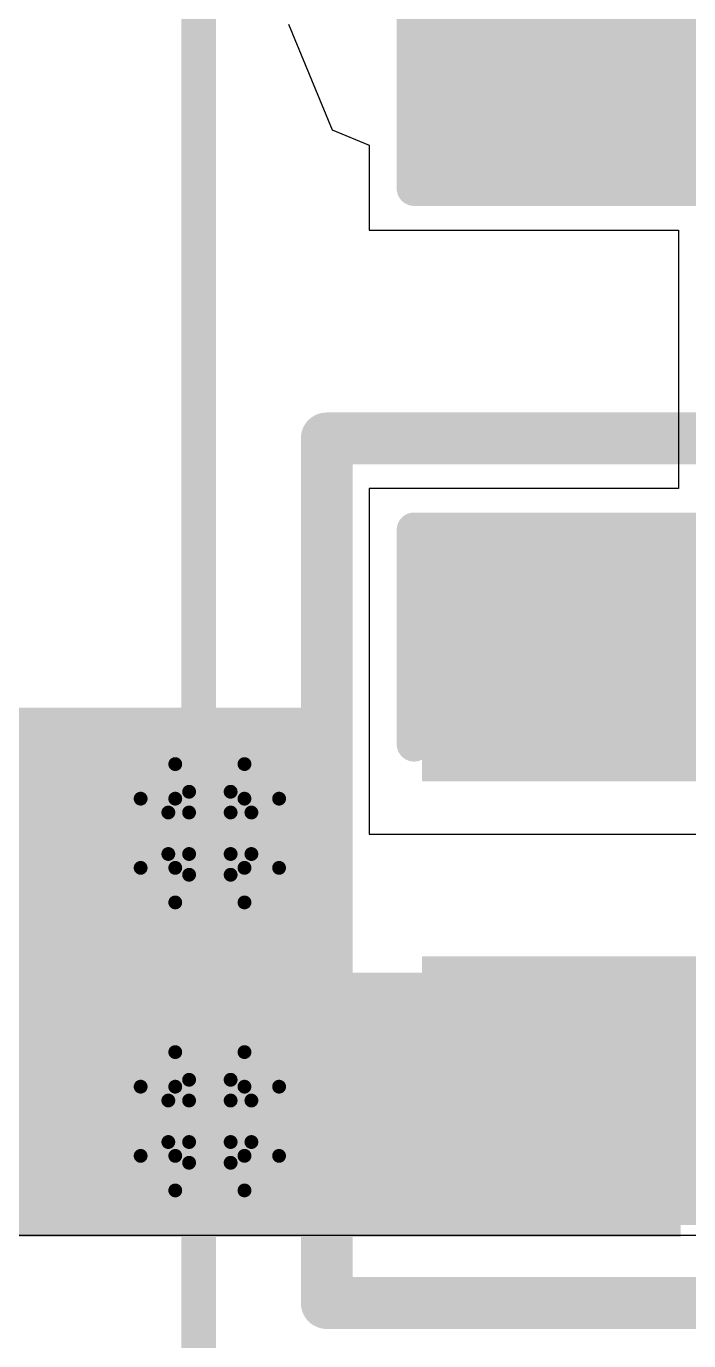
# Model space of a CAD drawing. Header units: inches. Extents: x -4 to 5258, y -4 to 5281.
# Drawn here: x 31.678 to 34.109, y 3.673 to 8.5 of the extents above; entities that cross this region are included whole.
import ezdxf

# ---------------------------------------------------------------- set-up
doc = ezdxf.new("R2010")
doc.units = ezdxf.units.IN
for name, color, linetype in [('Bottom Layer', 5, 'Continuous'), ('Bottom Solder', 6, 'Continuous'), ('Drill Drawing', 1, 'Continuous'), ('Layer 1', 16, 'Continuous'), ('Layer 2', 76, 'Continuous'), ('Top Layer', 1, 'Continuous'), ('Top Overlay', 2, 'Continuous'), ('Top Paste', 8, 'Continuous'), ('Top Solder', 216, 'Continuous'), ('Via Holes', 16, 'Continuous')]:
    doc.layers.add(name, color=color, linetype=linetype)

# ---------------------------------------------------------------- blocks, each defined once
blk = doc.blocks.new('SRP1265A_150M_205')
at = {"layer": 'Top Overlay'}
blk.add_lwpolyline([(-6.3262, -6.3262, 0.127, 0.127, 0), (6.3262, -6.3262, 0.127, 0.127, 0)], format="xyseb", dxfattribs=at)
blk = doc.blocks.new('C___0603_293')
at = {"layer": 'Top Layer'}
for points in [[(-0.381, 0.4445), (-0.381, -0.4445), (-1.143, -0.4445), (-1.143, 0.4445)], [(1.143, 0.4445), (1.143, -0.4445), (0.381, -0.4445), (0.381, 0.4445)]]:
    blk.add_hatch(color=1, dxfattribs=at).paths.add_polyline_path(points)
at = {"layer": 'Top Paste'}
for points in [[(-0.381, 0.4445), (-0.381, -0.4445), (-1.143, -0.4445), (-1.143, 0.4445)], [(1.143, 0.4445), (1.143, -0.4445), (0.381, -0.4445), (0.381, 0.4445)]]:
    blk.add_hatch(color=8, dxfattribs=at).paths.add_polyline_path(points)
at = {"layer": 'Top Solder'}
for points in [[(-0.321, 0.5045), (-0.321, -0.5045), (-1.203, -0.5045), (-1.203, 0.5045)], [(1.203, 0.5045), (1.203, -0.5045), (0.321, -0.5045), (0.321, 0.5045)]]:
    blk.add_hatch(color=216, dxfattribs=at).paths.add_polyline_path(points)
at = {"layer": 'Top Overlay'}
for points in [[(-1.2446, 0.5334, 0.127, 0.127, 0), (-1.2446, -0.5334, 0.127, 0.127, 0)], [(-1.2446, 0.5334, 0.127, 0.127, 0), (-0.4572, 0.5334, 0.127, 0.127, 0)], [(0.4572, 0.5334, 0.127, 0.127, 0), (1.2446, 0.5334, 0.127, 0.127, 0)], [(1.2446, 0.5334, 0.127, 0.127, 0), (1.2446, -0.5334, 0.127, 0.127, 0)], [(-1.2446, -0.5334, 0.127, 0.127, 0), (-0.4572, -0.5334, 0.127, 0.127, 0)], [(0.4572, -0.5334, 0.127, 0.127, 0), (1.2446, -0.5334, 0.127, 0.127, 0)]]:
    blk.add_lwpolyline(points, format="xyseb", dxfattribs=at)
for points in [[(-1.2763, 0.5334, 0.0635, 0.0635, 1), (-1.2128, 0.5334, 0.0635, 0.0635, 1)], [(-1.2763, 0.5334, 0.0635, 0.0635, 1), (-1.2128, 0.5334, 0.0635, 0.0635, 1)], [(-0.4889, 0.5334, 0.0635, 0.0635, 1), (-0.4254, 0.5334, 0.0635, 0.0635, 1)], [(0.4255, 0.5334, 0.0635, 0.0635, 1), (0.489, 0.5334, 0.0635, 0.0635, 1)], [(1.2128, 0.5334, 0.0635, 0.0635, 1), (1.2764, 0.5334, 0.0635, 0.0635, 1)], [(1.2128, 0.5334, 0.0635, 0.0635, 1), (1.2764, 0.5334, 0.0635, 0.0635, 1)], [(-1.2764, -0.5334, 0.0635, 0.0635, 1), (-1.2129, -0.5334, 0.0635, 0.0635, 1)], [(-1.2764, -0.5334, 0.0635, 0.0635, 1), (-1.2129, -0.5334, 0.0635, 0.0635, 1)], [(-0.4889, -0.5334, 0.0635, 0.0635, 1), (-0.4254, -0.5334, 0.0635, 0.0635, 1)], [(0.4255, -0.5334, 0.0635, 0.0635, 1), (0.489, -0.5334, 0.0635, 0.0635, 1)], [(1.2129, -0.5334, 0.0635, 0.0635, 1), (1.2764, -0.5334, 0.0635, 0.0635, 1)], [(1.2129, -0.5334, 0.0635, 0.0635, 1), (1.2764, -0.5334, 0.0635, 0.0635, 1)]]:
    blk.add_lwpolyline(points, format="xyseb", close=True, dxfattribs=at)
blk = doc.blocks.new('C___0603_302')
at = {"layer": 'Top Layer'}
for points in [[(-0.381, 0.4445), (-0.381, -0.4445), (-1.143, -0.4445), (-1.143, 0.4445)], [(1.143, 0.4445), (1.143, -0.4445), (0.381, -0.4445), (0.381, 0.4445)]]:
    blk.add_hatch(color=1, dxfattribs=at).paths.add_polyline_path(points)
at = {"layer": 'Top Paste'}
for points in [[(-0.381, 0.4445), (-0.381, -0.4445), (-1.143, -0.4445), (-1.143, 0.4445)], [(1.143, 0.4445), (1.143, -0.4445), (0.381, -0.4445), (0.381, 0.4445)]]:
    blk.add_hatch(color=8, dxfattribs=at).paths.add_polyline_path(points)
at = {"layer": 'Top Solder'}
for points in [[(-0.321, 0.5045), (-0.321, -0.5045), (-1.203, -0.5045), (-1.203, 0.5045)], [(1.203, 0.5045), (1.203, -0.5045), (0.321, -0.5045), (0.321, 0.5045)]]:
    blk.add_hatch(color=216, dxfattribs=at).paths.add_polyline_path(points)
at = {"layer": 'Top Overlay'}
for points in [[(-1.2446, -0.5334, 0.127, 0.127, 0), (-1.2446, 0.5334, 0.127, 0.127, 0)], [(-0.4572, 0.5334, 0.127, 0.127, 0), (-1.2446, 0.5334, 0.127, 0.127, 0)], [(1.2446, 0.5334, 0.127, 0.127, 0), (0.4572, 0.5334, 0.127, 0.127, 0)], [(1.2446, -0.5334, 0.127, 0.127, 0), (1.2446, 0.5334, 0.127, 0.127, 0)], [(-1.2446, -0.5334, 0.127, 0.127, 0), (-0.4572, -0.5334, 0.127, 0.127, 0)], [(1.2446, -0.5334, 0.127, 0.127, 0), (0.4572, -0.5334, 0.127, 0.127, 0)]]:
    blk.add_lwpolyline(points, format="xyseb", dxfattribs=at)
for points in [[(-1.2764, 0.5334, 0.0635, 0.0635, 1), (-1.2129, 0.5334, 0.0635, 0.0635, 1)], [(-1.2764, 0.5334, 0.0635, 0.0635, 1), (-1.2129, 0.5334, 0.0635, 0.0635, 1)], [(-0.489, 0.5334, 0.0635, 0.0635, 1), (-0.4255, 0.5334, 0.0635, 0.0635, 1)], [(0.4255, 0.5334, 0.0635, 0.0635, 1), (0.489, 0.5334, 0.0635, 0.0635, 1)], [(1.2129, 0.5334, 0.0635, 0.0635, 1), (1.2764, 0.5334, 0.0635, 0.0635, 1)], [(1.2129, 0.5334, 0.0635, 0.0635, 1), (1.2764, 0.5334, 0.0635, 0.0635, 1)], [(-1.2764, -0.5334, 0.0635, 0.0635, 1), (-1.2129, -0.5334, 0.0635, 0.0635, 1)], [(-1.2764, -0.5334, 0.0635, 0.0635, 1), (-1.2129, -0.5334, 0.0635, 0.0635, 1)], [(-0.489, -0.5334, 0.0635, 0.0635, 1), (-0.4255, -0.5334, 0.0635, 0.0635, 1)], [(0.4255, -0.5334, 0.0635, 0.0635, 1), (0.489, -0.5334, 0.0635, 0.0635, 1)], [(1.2128, -0.5334, 0.0635, 0.0635, 1), (1.2764, -0.5334, 0.0635, 0.0635, 1)], [(1.2128, -0.5334, 0.0635, 0.0635, 1), (1.2764, -0.5334, 0.0635, 0.0635, 1)]]:
    blk.add_lwpolyline(points, format="xyseb", close=True, dxfattribs=at)

msp = doc.modelspace()

# ---------------------------------------------------------------- hatches: boundary and pattern name
at = {"layer": 'Bottom Layer'}
h = msp.add_hatch(color=5, dxfattribs=at)
edge = h.paths.add_edge_path()
edge.add_arc((32.3518, 5.5367), 0.3, 0, 360)
h = msp.add_hatch(color=5, dxfattribs=at)
edge = h.paths.add_edge_path()
edge.add_arc((32.3518, 4.4791), 0.3, 0, 360)
at = {"layer": 'Bottom Solder'}
h = msp.add_hatch(color=6, dxfattribs=at)
edge = h.paths.add_edge_path()
edge.add_arc((32.3518, 5.5367), 0.4016, 0, 360)
h = msp.add_hatch(color=6, dxfattribs=at)
edge = h.paths.add_edge_path()
edge.add_arc((32.3518, 4.4791), 0.4016, 0, 360)
at = {"layer": 'Layer 1'}
h = msp.add_hatch(color=16, dxfattribs=at)
edge = h.paths.add_edge_path()
edge.add_arc((32.3518, 5.5367), 0.3, 0, 360)
h = msp.add_hatch(color=16, dxfattribs=at)
edge = h.paths.add_edge_path()
edge.add_arc((32.3518, 4.4791), 0.3, 0, 360)
at = {"layer": 'Layer 2'}
h = msp.add_hatch(color=76, dxfattribs=at)
edge = h.paths.add_edge_path()
edge.add_arc((32.3518, 5.5367), 0.3, 0, 360)
h = msp.add_hatch(color=76, dxfattribs=at)
edge = h.paths.add_edge_path()
edge.add_arc((32.3518, 4.4791), 0.3, 0, 360)
at = {"layer": 'Top Layer'}
for points in [[(30.717, 4.0539), (32.8126, 4.0539), (32.8126, 5.9975), (30.717, 5.9975)], [(30.717, 4.0539), (34.0788, 4.0539), (34.0788, 5.0252), (30.717, 5.0252)]]:
    msp.add_hatch(color=1, dxfattribs=at).paths.add_polyline_path(points)
h = msp.add_hatch(color=1, dxfattribs=at)
edge = h.paths.add_edge_path()
edge.add_arc((32.3518, 5.5367), 0.3, 0, 360)
h = msp.add_hatch(color=1, dxfattribs=at)
edge = h.paths.add_edge_path()
edge.add_arc((32.3518, 4.4791), 0.3, 0, 360)
at = {"layer": 'Top Solder'}
h = msp.add_hatch(color=216, dxfattribs=at)
edge = h.paths.add_edge_path()
edge.add_arc((32.3518, 5.5367), 0.4016, 0, 360)
h = msp.add_hatch(color=216, dxfattribs=at)
edge = h.paths.add_edge_path()
edge.add_arc((32.3518, 4.4791), 0.4016, 0, 360)
at = {"layer": 'Via Holes'}
h = msp.add_hatch(color=7, dxfattribs=at)
edge = h.paths.add_edge_path()
edge.add_arc((32.3518, 5.5367), 0.15, 0, 360)
h = msp.add_hatch(color=7, dxfattribs=at)
edge = h.paths.add_edge_path()
edge.add_arc((32.3518, 4.4791), 0.15, 0, 360)

# ---------------------------------------------------------------- linework, layer by layer
at = {"layer": 'Drill Drawing'}
for points in [[(32.2248, 5.6637, 0.0508, 0.0508, 0), (32.2248, 5.7907, 0.0508, 0.0508, 0)], [(32.2248, 5.7907, 0.0508, 0.0508, 0), (32.4788, 5.7907, 0.0508, 0.0508, 0)], [(32.4788, 5.6637, 0.0508, 0.0508, 0), (32.4788, 5.7907, 0.0508, 0.0508, 0)], [(32.2756, 5.6129, 0.0508, 0.0508, 0), (32.2756, 5.6891, 0.0508, 0.0508, 0)], [(32.2756, 5.6891, 0.0508, 0.0508, 0), (32.428, 5.6891, 0.0508, 0.0508, 0)], [(32.428, 5.6129, 0.0508, 0.0508, 0), (32.428, 5.6891, 0.0508, 0.0508, 0)], [(32.0978, 5.4097, 0.0508, 0.0508, 0), (32.0978, 5.6637, 0.0508, 0.0508, 0)], [(32.0978, 5.6637, 0.0508, 0.0508, 0), (32.2248, 5.6637, 0.0508, 0.0508, 0)], [(32.4788, 5.6637, 0.0508, 0.0508, 0), (32.6058, 5.6637, 0.0508, 0.0508, 0)], [(32.6058, 5.4097, 0.0508, 0.0508, 0), (32.6058, 5.6637, 0.0508, 0.0508, 0)], [(32.1994, 5.4605, 0.0508, 0.0508, 0), (32.1994, 5.6129, 0.0508, 0.0508, 0)], [(32.1994, 5.6129, 0.0508, 0.0508, 0), (32.2756, 5.6129, 0.0508, 0.0508, 0)], [(32.428, 5.6129, 0.0508, 0.0508, 0), (32.5042, 5.6129, 0.0508, 0.0508, 0)], [(32.5042, 5.4605, 0.0508, 0.0508, 0), (32.5042, 5.6129, 0.0508, 0.0508, 0)], [(32.1994, 5.4605, 0.0508, 0.0508, 0), (32.2756, 5.4605, 0.0508, 0.0508, 0)], [(32.2756, 5.3843, 0.0508, 0.0508, 0), (32.2756, 5.4605, 0.0508, 0.0508, 0)], [(32.428, 5.4605, 0.0508, 0.0508, 0), (32.5042, 5.4605, 0.0508, 0.0508, 0)], [(32.428, 5.3843, 0.0508, 0.0508, 0), (32.428, 5.4605, 0.0508, 0.0508, 0)], [(32.0978, 5.4097, 0.0508, 0.0508, 0), (32.2248, 5.4097, 0.0508, 0.0508, 0)], [(32.2248, 5.2827, 0.0508, 0.0508, 0), (32.2248, 5.4097, 0.0508, 0.0508, 0)], [(32.2756, 5.3843, 0.0508, 0.0508, 0), (32.428, 5.3843, 0.0508, 0.0508, 0)], [(32.4788, 5.4097, 0.0508, 0.0508, 0), (32.6058, 5.4097, 0.0508, 0.0508, 0)], [(32.4788, 5.2827, 0.0508, 0.0508, 0), (32.4788, 5.4097, 0.0508, 0.0508, 0)], [(32.2248, 5.2827, 0.0508, 0.0508, 0), (32.4788, 5.2827, 0.0508, 0.0508, 0)], [(32.2248, 4.6061, 0.0508, 0.0508, 0), (32.2248, 4.7331, 0.0508, 0.0508, 0)], [(32.2248, 4.7331, 0.0508, 0.0508, 0), (32.4788, 4.7331, 0.0508, 0.0508, 0)], [(32.4788, 4.6061, 0.0508, 0.0508, 0), (32.4788, 4.7331, 0.0508, 0.0508, 0)], [(32.2756, 4.5553, 0.0508, 0.0508, 0), (32.2756, 4.6315, 0.0508, 0.0508, 0)], [(32.2756, 4.6315, 0.0508, 0.0508, 0), (32.428, 4.6315, 0.0508, 0.0508, 0)], [(32.428, 4.5553, 0.0508, 0.0508, 0), (32.428, 4.6315, 0.0508, 0.0508, 0)], [(32.0978, 4.3521, 0.0508, 0.0508, 0), (32.0978, 4.6061, 0.0508, 0.0508, 0)], [(32.0978, 4.6061, 0.0508, 0.0508, 0), (32.2248, 4.6061, 0.0508, 0.0508, 0)], [(32.4788, 4.6061, 0.0508, 0.0508, 0), (32.6058, 4.6061, 0.0508, 0.0508, 0)], [(32.6058, 4.3521, 0.0508, 0.0508, 0), (32.6058, 4.6061, 0.0508, 0.0508, 0)], [(32.1994, 4.4029, 0.0508, 0.0508, 0), (32.1994, 4.5553, 0.0508, 0.0508, 0)], [(32.1994, 4.5553, 0.0508, 0.0508, 0), (32.2756, 4.5553, 0.0508, 0.0508, 0)], [(32.428, 4.5553, 0.0508, 0.0508, 0), (32.5042, 4.5553, 0.0508, 0.0508, 0)], [(32.5042, 4.4029, 0.0508, 0.0508, 0), (32.5042, 4.5553, 0.0508, 0.0508, 0)], [(32.1994, 4.4029, 0.0508, 0.0508, 0), (32.2756, 4.4029, 0.0508, 0.0508, 0)], [(32.2756, 4.3267, 0.0508, 0.0508, 0), (32.2756, 4.4029, 0.0508, 0.0508, 0)], [(32.428, 4.4029, 0.0508, 0.0508, 0), (32.5042, 4.4029, 0.0508, 0.0508, 0)], [(32.428, 4.3267, 0.0508, 0.0508, 0), (32.428, 4.4029, 0.0508, 0.0508, 0)], [(32.0978, 4.3521, 0.0508, 0.0508, 0), (32.2248, 4.3521, 0.0508, 0.0508, 0)], [(32.2248, 4.2251, 0.0508, 0.0508, 0), (32.2248, 4.3521, 0.0508, 0.0508, 0)], [(32.2756, 4.3267, 0.0508, 0.0508, 0), (32.428, 4.3267, 0.0508, 0.0508, 0)], [(32.4788, 4.3521, 0.0508, 0.0508, 0), (32.6058, 4.3521, 0.0508, 0.0508, 0)], [(32.4788, 4.2251, 0.0508, 0.0508, 0), (32.4788, 4.3521, 0.0508, 0.0508, 0)], [(32.2248, 4.2251, 0.0508, 0.0508, 0), (32.4788, 4.2251, 0.0508, 0.0508, 0)]]:
    msp.add_lwpolyline(points, format="xyseb", dxfattribs=at)
for points in [[(32.2121, 5.7907, 0.0254, 0.0254, 1), (32.2375, 5.7907, 0.0254, 0.0254, 1)], [(32.2121, 5.7907, 0.0254, 0.0254, 1), (32.2375, 5.7907, 0.0254, 0.0254, 1)], [(32.4661, 5.7907, 0.0254, 0.0254, 1), (32.4915, 5.7907, 0.0254, 0.0254, 1)], [(32.4661, 5.7907, 0.0254, 0.0254, 1), (32.4915, 5.7907, 0.0254, 0.0254, 1)], [(32.2629, 5.6891, 0.0254, 0.0254, 1), (32.2883, 5.6891, 0.0254, 0.0254, 1)], [(32.2629, 5.6891, 0.0254, 0.0254, 1), (32.2883, 5.6891, 0.0254, 0.0254, 1)], [(32.4153, 5.6891, 0.0254, 0.0254, 1), (32.4407, 5.6891, 0.0254, 0.0254, 1)], [(32.4153, 5.6891, 0.0254, 0.0254, 1), (32.4407, 5.6891, 0.0254, 0.0254, 1)], [(32.0851, 5.6637, 0.0254, 0.0254, 1), (32.1105, 5.6637, 0.0254, 0.0254, 1)], [(32.0851, 5.6637, 0.0254, 0.0254, 1), (32.1105, 5.6637, 0.0254, 0.0254, 1)], [(32.2121, 5.6637, 0.0254, 0.0254, 1), (32.2375, 5.6637, 0.0254, 0.0254, 1)], [(32.2121, 5.6637, 0.0254, 0.0254, 1), (32.2375, 5.6637, 0.0254, 0.0254, 1)], [(32.4661, 5.6637, 0.0254, 0.0254, 1), (32.4915, 5.6637, 0.0254, 0.0254, 1)], [(32.4661, 5.6637, 0.0254, 0.0254, 1), (32.4915, 5.6637, 0.0254, 0.0254, 1)], [(32.5931, 5.6637, 0.0254, 0.0254, 1), (32.6185, 5.6637, 0.0254, 0.0254, 1)], [(32.5931, 5.6637, 0.0254, 0.0254, 1), (32.6185, 5.6637, 0.0254, 0.0254, 1)], [(32.1867, 5.6129, 0.0254, 0.0254, 1), (32.2121, 5.6129, 0.0254, 0.0254, 1)], [(32.1867, 5.6129, 0.0254, 0.0254, 1), (32.2121, 5.6129, 0.0254, 0.0254, 1)], [(32.2629, 5.6129, 0.0254, 0.0254, 1), (32.2883, 5.6129, 0.0254, 0.0254, 1)], [(32.2629, 5.6129, 0.0254, 0.0254, 1), (32.2883, 5.6129, 0.0254, 0.0254, 1)], [(32.4153, 5.6129, 0.0254, 0.0254, 1), (32.4407, 5.6129, 0.0254, 0.0254, 1)], [(32.4153, 5.6129, 0.0254, 0.0254, 1), (32.4407, 5.6129, 0.0254, 0.0254, 1)], [(32.4915, 5.6129, 0.0254, 0.0254, 1), (32.5169, 5.6129, 0.0254, 0.0254, 1)], [(32.4915, 5.6129, 0.0254, 0.0254, 1), (32.5169, 5.6129, 0.0254, 0.0254, 1)], [(32.1867, 5.4605, 0.0254, 0.0254, 1), (32.2121, 5.4605, 0.0254, 0.0254, 1)], [(32.1867, 5.4605, 0.0254, 0.0254, 1), (32.2121, 5.4605, 0.0254, 0.0254, 1)], [(32.2629, 5.4605, 0.0254, 0.0254, 1), (32.2883, 5.4605, 0.0254, 0.0254, 1)], [(32.2629, 5.4605, 0.0254, 0.0254, 1), (32.2883, 5.4605, 0.0254, 0.0254, 1)], [(32.4153, 5.4605, 0.0254, 0.0254, 1), (32.4407, 5.4605, 0.0254, 0.0254, 1)], [(32.4153, 5.4605, 0.0254, 0.0254, 1), (32.4407, 5.4605, 0.0254, 0.0254, 1)], [(32.4915, 5.4605, 0.0254, 0.0254, 1), (32.5169, 5.4605, 0.0254, 0.0254, 1)], [(32.4915, 5.4605, 0.0254, 0.0254, 1), (32.5169, 5.4605, 0.0254, 0.0254, 1)], [(32.0851, 5.4097, 0.0254, 0.0254, 1), (32.1105, 5.4097, 0.0254, 0.0254, 1)], [(32.0851, 5.4097, 0.0254, 0.0254, 1), (32.1105, 5.4097, 0.0254, 0.0254, 1)], [(32.2121, 5.4097, 0.0254, 0.0254, 1), (32.2375, 5.4097, 0.0254, 0.0254, 1)], [(32.2121, 5.4097, 0.0254, 0.0254, 1), (32.2375, 5.4097, 0.0254, 0.0254, 1)], [(32.2629, 5.3843, 0.0254, 0.0254, 1), (32.2883, 5.3843, 0.0254, 0.0254, 1)], [(32.2629, 5.3843, 0.0254, 0.0254, 1), (32.2883, 5.3843, 0.0254, 0.0254, 1)], [(32.4153, 5.3843, 0.0254, 0.0254, 1), (32.4407, 5.3843, 0.0254, 0.0254, 1)], [(32.4153, 5.3843, 0.0254, 0.0254, 1), (32.4407, 5.3843, 0.0254, 0.0254, 1)], [(32.4661, 5.4097, 0.0254, 0.0254, 1), (32.4915, 5.4097, 0.0254, 0.0254, 1)], [(32.4661, 5.4097, 0.0254, 0.0254, 1), (32.4915, 5.4097, 0.0254, 0.0254, 1)], [(32.5931, 5.4097, 0.0254, 0.0254, 1), (32.6185, 5.4097, 0.0254, 0.0254, 1)], [(32.5931, 5.4097, 0.0254, 0.0254, 1), (32.6185, 5.4097, 0.0254, 0.0254, 1)], [(32.2121, 5.2827, 0.0254, 0.0254, 1), (32.2375, 5.2827, 0.0254, 0.0254, 1)], [(32.2121, 5.2827, 0.0254, 0.0254, 1), (32.2375, 5.2827, 0.0254, 0.0254, 1)], [(32.4661, 5.2827, 0.0254, 0.0254, 1), (32.4915, 5.2827, 0.0254, 0.0254, 1)], [(32.4661, 5.2827, 0.0254, 0.0254, 1), (32.4915, 5.2827, 0.0254, 0.0254, 1)], [(32.2121, 4.7331, 0.0254, 0.0254, 1), (32.2375, 4.7331, 0.0254, 0.0254, 1)], [(32.2121, 4.7331, 0.0254, 0.0254, 1), (32.2375, 4.7331, 0.0254, 0.0254, 1)], [(32.4661, 4.7331, 0.0254, 0.0254, 1), (32.4915, 4.7331, 0.0254, 0.0254, 1)], [(32.4661, 4.7331, 0.0254, 0.0254, 1), (32.4915, 4.7331, 0.0254, 0.0254, 1)], [(32.2629, 4.6315, 0.0254, 0.0254, 1), (32.2883, 4.6315, 0.0254, 0.0254, 1)], [(32.2629, 4.6315, 0.0254, 0.0254, 1), (32.2883, 4.6315, 0.0254, 0.0254, 1)], [(32.4153, 4.6315, 0.0254, 0.0254, 1), (32.4407, 4.6315, 0.0254, 0.0254, 1)], [(32.4153, 4.6315, 0.0254, 0.0254, 1), (32.4407, 4.6315, 0.0254, 0.0254, 1)], [(32.0851, 4.6061, 0.0254, 0.0254, 1), (32.1105, 4.6061, 0.0254, 0.0254, 1)], [(32.0851, 4.6061, 0.0254, 0.0254, 1), (32.1105, 4.6061, 0.0254, 0.0254, 1)], [(32.2121, 4.6061, 0.0254, 0.0254, 1), (32.2375, 4.6061, 0.0254, 0.0254, 1)], [(32.2121, 4.6061, 0.0254, 0.0254, 1), (32.2375, 4.6061, 0.0254, 0.0254, 1)], [(32.4661, 4.6061, 0.0254, 0.0254, 1), (32.4915, 4.6061, 0.0254, 0.0254, 1)], [(32.4661, 4.6061, 0.0254, 0.0254, 1), (32.4915, 4.6061, 0.0254, 0.0254, 1)], [(32.5931, 4.6061, 0.0254, 0.0254, 1), (32.6185, 4.6061, 0.0254, 0.0254, 1)], [(32.5931, 4.6061, 0.0254, 0.0254, 1), (32.6185, 4.6061, 0.0254, 0.0254, 1)], [(32.1867, 4.5553, 0.0254, 0.0254, 1), (32.2121, 4.5553, 0.0254, 0.0254, 1)], [(32.1867, 4.5553, 0.0254, 0.0254, 1), (32.2121, 4.5553, 0.0254, 0.0254, 1)], [(32.2629, 4.5553, 0.0254, 0.0254, 1), (32.2883, 4.5553, 0.0254, 0.0254, 1)], [(32.2629, 4.5553, 0.0254, 0.0254, 1), (32.2883, 4.5553, 0.0254, 0.0254, 1)], [(32.4153, 4.5553, 0.0254, 0.0254, 1), (32.4407, 4.5553, 0.0254, 0.0254, 1)], [(32.4153, 4.5553, 0.0254, 0.0254, 1), (32.4407, 4.5553, 0.0254, 0.0254, 1)], [(32.4915, 4.5553, 0.0254, 0.0254, 1), (32.5169, 4.5553, 0.0254, 0.0254, 1)], [(32.4915, 4.5553, 0.0254, 0.0254, 1), (32.5169, 4.5553, 0.0254, 0.0254, 1)], [(32.1867, 4.4029, 0.0254, 0.0254, 1), (32.2121, 4.4029, 0.0254, 0.0254, 1)], [(32.1867, 4.4029, 0.0254, 0.0254, 1), (32.2121, 4.4029, 0.0254, 0.0254, 1)], [(32.2629, 4.4029, 0.0254, 0.0254, 1), (32.2883, 4.4029, 0.0254, 0.0254, 1)], [(32.2629, 4.4029, 0.0254, 0.0254, 1), (32.2883, 4.4029, 0.0254, 0.0254, 1)], [(32.4153, 4.4029, 0.0254, 0.0254, 1), (32.4407, 4.4029, 0.0254, 0.0254, 1)], [(32.4153, 4.4029, 0.0254, 0.0254, 1), (32.4407, 4.4029, 0.0254, 0.0254, 1)], [(32.4915, 4.4029, 0.0254, 0.0254, 1), (32.5169, 4.4029, 0.0254, 0.0254, 1)], [(32.4915, 4.4029, 0.0254, 0.0254, 1), (32.5169, 4.4029, 0.0254, 0.0254, 1)], [(32.0851, 4.3521, 0.0254, 0.0254, 1), (32.1105, 4.3521, 0.0254, 0.0254, 1)], [(32.0851, 4.3521, 0.0254, 0.0254, 1), (32.1105, 4.3521, 0.0254, 0.0254, 1)], [(32.2121, 4.3521, 0.0254, 0.0254, 1), (32.2375, 4.3521, 0.0254, 0.0254, 1)], [(32.2121, 4.3521, 0.0254, 0.0254, 1), (32.2375, 4.3521, 0.0254, 0.0254, 1)], [(32.2629, 4.3267, 0.0254, 0.0254, 1), (32.2883, 4.3267, 0.0254, 0.0254, 1)], [(32.2629, 4.3267, 0.0254, 0.0254, 1), (32.2883, 4.3267, 0.0254, 0.0254, 1)], [(32.4153, 4.3267, 0.0254, 0.0254, 1), (32.4407, 4.3267, 0.0254, 0.0254, 1)], [(32.4153, 4.3267, 0.0254, 0.0254, 1), (32.4407, 4.3267, 0.0254, 0.0254, 1)], [(32.4661, 4.3521, 0.0254, 0.0254, 1), (32.4915, 4.3521, 0.0254, 0.0254, 1)], [(32.4661, 4.3521, 0.0254, 0.0254, 1), (32.4915, 4.3521, 0.0254, 0.0254, 1)], [(32.5931, 4.3521, 0.0254, 0.0254, 1), (32.6185, 4.3521, 0.0254, 0.0254, 1)], [(32.5931, 4.3521, 0.0254, 0.0254, 1), (32.6185, 4.3521, 0.0254, 0.0254, 1)], [(32.2121, 4.2251, 0.0254, 0.0254, 1), (32.2375, 4.2251, 0.0254, 0.0254, 1)], [(32.2121, 4.2251, 0.0254, 0.0254, 1), (32.2375, 4.2251, 0.0254, 0.0254, 1)], [(32.4661, 4.2251, 0.0254, 0.0254, 1), (32.4915, 4.2251, 0.0254, 0.0254, 1)], [(32.4661, 4.2251, 0.0254, 0.0254, 1), (32.4915, 4.2251, 0.0254, 0.0254, 1)]]:
    msp.add_lwpolyline(points, format="xyseb", close=True, dxfattribs=at)
at = {"layer": 'Top Layer'}
for p, q in [((32.64, 8.5081), (32.801, 8.1193)), ((32.801, 8.1193), (32.9358, 8.0635)), ((32.9358, 8.0635), (32.9358, 7.7516)), ((32.9358, 7.7516), (34.0719, 7.7516)), ((34.0719, 7.7516), (34.0719, 6.8032)), ((34.0719, 6.8032), (32.9358, 6.8032)), ((32.9358, 6.8032), (32.9358, 5.5332)), ((32.9358, 5.5332), (34.3328, 5.5332)), ((36.0246, 4.0602), (22.8976, 4.0602))]:
    msp.add_line(p, q, dxfattribs=at)
for points in [[(33.6343, 8.3866, 0.1778, 0.1778, 0), (33.9016, 8.6539, 0.1778, 0.1778, 0)], [(33.6343, 6.1682, 0.254, 0.254, 0), (34.2656, 6.1682, 0.254, 0.254, 0)], [(33.4692, 4.4791, 0.381, 0.381, 0), (33.6343, 4.6442, 0.381, 0.381, 0)], [(33.6343, 4.6442, 0.381, 0.381, 0), (33.7645, 4.514, 0.381, 0.381, 0)], [(33.7645, 4.514, 0.381, 0.381, 0), (34.5695, 4.514, 0.381, 0.381, 0)], [(32.3518, 4.4791, 0.381, 0.381, 0), (33.4692, 4.4791, 0.381, 0.381, 0)]]:
    msp.add_lwpolyline(points, format="xyseb", dxfattribs=at)
for points in [[(33.5899, 8.3866, 0.0889, 0.0889, 1), (33.6788, 8.3866, 0.0889, 0.0889, 1)], [(33.5708, 6.1682, 0.127, 0.127, 1), (33.6978, 6.1682, 0.127, 0.127, 1)], [(33.5391, 4.6442, 0.1905, 0.1905, 1), (33.7296, 4.6442, 0.1905, 0.1905, 1)], [(33.5391, 4.6442, 0.1905, 0.1905, 1), (33.7296, 4.6442, 0.1905, 0.1905, 1)], [(33.6692, 4.514, 0.1905, 0.1905, 1), (33.8597, 4.514, 0.1905, 0.1905, 1)], [(33.6692, 4.514, 0.1905, 0.1905, 1), (33.8597, 4.514, 0.1905, 0.1905, 1)], [(32.2566, 4.4791, 0.1905, 0.1905, 1), (32.4471, 4.4791, 0.1905, 0.1905, 1)], [(33.374, 4.4791, 0.1905, 0.1905, 1), (33.5645, 4.4791, 0.1905, 0.1905, 1)], [(33.374, 4.4791, 0.1905, 0.1905, 1), (33.5645, 4.4791, 0.1905, 0.1905, 1)]]:
    msp.add_lwpolyline(points, format="xyseb", close=True, dxfattribs=at)
at = {"layer": 'Top Overlay'}
for points in [[(32.7809, 3.8117, 0.1905, 0.1905, 0), (32.7809, 6.9867, 0.1905, 0.1905, 0)], [(32.7809, 6.9867, 0.1905, 0.1905, 0), (39.48, 6.9867, 0.1905, 0.1905, 0)], [(32.7809, 3.8117, 0.1905, 0.1905, 0), (43.605, 3.8117, 0.1905, 0.1905, 0)]]:
    msp.add_lwpolyline(points, format="xyseb", dxfattribs=at)
for points in [[(32.7333, 6.9867, 0.0952, 0.0952, 1), (32.8285, 6.9867, 0.0952, 0.0952, 1)], [(32.7333, 6.9867, 0.0952, 0.0952, 1), (32.8285, 6.9867, 0.0952, 0.0952, 1)], [(32.7333, 3.8117, 0.0952, 0.0952, 1), (32.8285, 3.8117, 0.0952, 0.0952, 1)], [(32.7333, 3.8117, 0.0952, 0.0952, 1), (32.8285, 3.8117, 0.0952, 0.0952, 1)]]:
    msp.add_lwpolyline(points, format="xyseb", close=True, dxfattribs=at)

# ---------------------------------------------------------------- block references
for name, p, rotation in [('SRP1265A_150M_205', (25.984, 6.7317), 90), ('C___0603_302', (33.6343, 9.1486), 270), ('C___0603_293', (33.6343, 5.4062), 90)]:
    msp.add_blockref(name, p, dxfattribs=dict(rotation=rotation))

doc.saveas('drawing.dxf')
